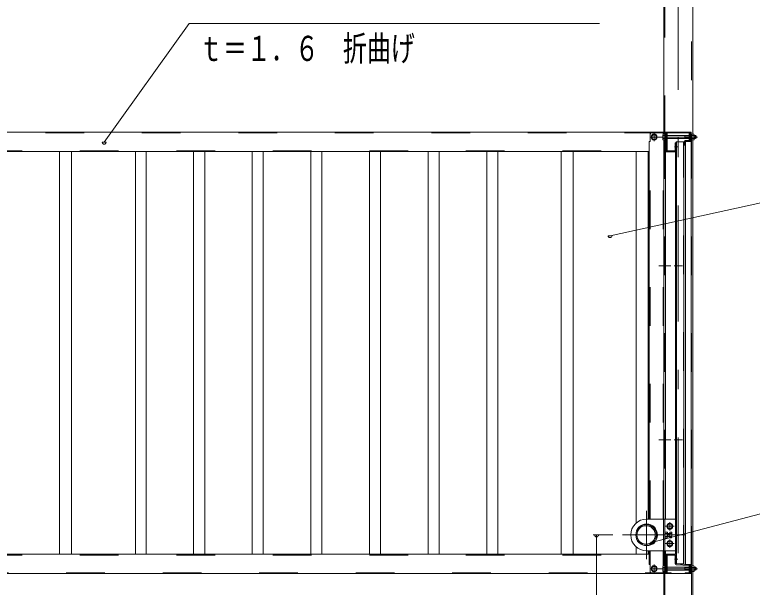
# Model space of a CAD drawing. Units: millimetres, scale not verified. Extents: x -21353 to 21363, y -10500 to 10500.
# Drawn here: x 12652 to 16473, y 1149 to 4113 of the extents above; entities that cross this region are included whole.
import ezdxf
from ezdxf.enums import TextEntityAlignment as Align

# ---------------------------------------------------------------- set-up
doc = ezdxf.new("R2010")
doc.units = ezdxf.units.MM
doc.header["$LTSCALE"] = 50
doc.linetypes.add('USER2', pattern=[10, 4, -6])
doc.linetypes.add('USER3', pattern=[24, 12, -5, 2, -5])
for name, color, linetype, lineweight in [('0-6_2-0BOLD', 7, 'Continuous', 18), ('0-7_2-1HIDDEN', 3, 'USER2', 18), ('0-8_2-2CENTER', 3, 'USER3', 18), ('0-9_2-4THIN', 4, 'Continuous', 18), ('0-A_2-5DIM', 3, 'Continuous', 18)]:
    doc.layers.add(name, color=color, linetype=linetype, lineweight=lineweight)
doc.styles.add('ＭＳ ゴシック', font='')
doc.styles.get('ＭＳ ゴシック').set_extended_font_data('MS Gothic')

msp = doc.modelspace()

# ---------------------------------------------------------------- linework, layer by layer
at = {"layer": '0-6_2-0BOLD'}
for p, q in [((16014.39, 3494.3), (16014.39, 5272.15)), ((16164.39, 5262.15), (16164.39, 3494.3)), ((16014.39, 3504.91), (12414.38, 3504.91)), ((15951.89, 3472.83), (15951.89, 3487.03)), ((15951.99, 3487.21), (15964.28, 3494.3)), ((15964.49, 3494.3), (15976.78, 3487.21)), ((15976.89, 3487.03), (15976.89, 3472.83)), ((16010.36, 3487.15), (16019.14, 3487.15)), ((16019.14, 3495.56), (16023.13, 3495.56)), ((16027.14, 3403.68), (16027.14, 3504.93)), ((16028.14, 3499.93), (16028.14, 3409.93)), ((16032.14, 3499.93), (16032.14, 3409.93)), ((16146.64, 3487.43), (16032.14, 3487.43)), ((16145.64, 3500.93), (16033.13, 3500.93)), ((16124.14, 3472.43), (16124.14, 3487.43)), ((16146.64, 3499.93), (16146.64, 3463.68)), ((16150.64, 3463.68), (16150.64, 3499.93)), ((16151.64, 3457.43), (16151.64, 3504.93)), ((16159.38, 3495.18), (16155.64, 3495.18)), ((16155.64, 3479.93), (16159.38, 3483.68)), ((16155.64, 3476.18), (16159.38, 3479.93)), ((16159.38, 3487.15), (16170.66, 3487.15)), ((16179.13, 3487.43), (16179.13, 3472.43)), ((15964.28, 3465.55), (15951.99, 3472.65)), ((15976.78, 3472.65), (15964.49, 3465.55)), ((16019.14, 3472.71), (16010.36, 3472.71)), ((16014.39, 3465.55), (16014.39, 1502.43)), ((16146.64, 3472.43), (16032.14, 3472.43)), ((16079.38, 3454.93), (16079.38, 1269.93)), ((16121.64, 3457.68), (16121.64, 3438.68)), ((16145.64, 3462.68), (16126.63, 3462.68)), ((16126.63, 3458.68), (16145.64, 3458.68)), ((16126.88, 3457.43), (16155.64, 3457.43)), ((16170.66, 3472.71), (16159.38, 3472.71)), ((16164.39, 1259.3), (16164.39, 3465.55)), ((12489.38, 3404.93), (15939.38, 3404.93)), ((12883.76, 3404.93), (12883.76, 1319.93)), ((12946.26, 1319.93), (12946.26, 3404.93)), ((13276.89, 3404.93), (13276.89, 1319.93)), ((13331.89, 1319.93), (13331.89, 3404.93)), ((13578.14, 3404.93), (13578.14, 1319.93)), ((13635.63, 1319.93), (13635.63, 3404.93)), ((13881.88, 3404.93), (13881.88, 1319.93)), ((13939.38, 1319.93), (13939.38, 3404.93)), ((14185.64, 3404.93), (14185.64, 1319.93)), ((14243.13, 1319.93), (14243.13, 3404.93)), ((14489.38, 3404.93), (14489.38, 1319.93)), ((14546.89, 1319.93), (14546.89, 3404.93)), ((14793.13, 3404.93), (14793.13, 1319.93)), ((14850.63, 1319.93), (14850.63, 3404.93)), ((15096.88, 3404.93), (15096.88, 1319.93)), ((15154.38, 1319.93), (15154.38, 3404.93)), ((15482.51, 3404.93), (15482.51, 1319.93)), ((15545.01, 1319.93), (15545.01, 3404.93)), ((15870.63, 3404.93), (15870.63, 1481.42)), ((15933.13, 3404.93), (15933.13, 1502.43)), ((16033.13, 3408.93), (16073.14, 3408.93)), ((16033.13, 3404.93), (16073.14, 3404.93)), ((15925.64, 1502.43), (16075.64, 1502.43)), ((16020.64, 1337.43), (16020.64, 1502.43)), ((15978.64, 1412.43), (15978.64, 1427.43)), ((16020.64, 1434.37), (16031.88, 1434.37)), ((16031.88, 1427.15), (16020.64, 1427.15)), ((16054.38, 1427.15), (16033.14, 1427.43)), ((16020.64, 1412.71), (16031.88, 1412.71)), ((16033.14, 1412.43), (16054.38, 1412.71)), ((15870.63, 1319.93), (15870.63, 1358.44)), ((16075.64, 1337.43), (15925.64, 1337.43)), ((15933.13, 1337.43), (15933.13, 1319.93)), ((16014.39, 1337.43), (16014.39, 1259.3)), ((15939.38, 1319.93), (12489.38, 1319.93)), ((16027.14, 1219.93), (16027.14, 1321.18)), ((16028.14, 1224.93), (16028.14, 1314.93)), ((16032.14, 1314.93), (16032.14, 1224.93)), ((16033.13, 1319.93), (16073.14, 1319.93)), ((16073.14, 1315.93), (16033.13, 1315.93)), ((16074.14, 1270.86), (16074.14, 1314.93)), ((16145.71, 1261.3), (16078.75, 1265.87)), ((16079.06, 1269.86), (16146.02, 1265.28)), ((16151.64, 1267.43), (16151.64, 1219.93)), ((15951.89, 1252.03), (15951.89, 1237.83)), ((15964.28, 1259.3), (15951.99, 1252.21)), ((15951.99, 1237.65), (15964.28, 1230.56)), ((15976.78, 1252.21), (15964.49, 1259.3)), ((15964.49, 1230.56), (15976.78, 1237.65)), ((15976.89, 1237.83), (15976.89, 1252.03)), ((16010.36, 1252.15), (16019.14, 1252.15)), ((16019.14, 1237.71), (16010.36, 1237.71)), ((16019.14, 1260.55), (16023.13, 1260.55)), ((16023.13, 1252.43), (16155.64, 1252.43)), ((16155.64, 1237.43), (16023.13, 1237.43)), ((16124.14, 1252.43), (16124.14, 1237.43)), ((16146.64, 1224.93), (16146.64, 1260.3)), ((16150.64, 1224.93), (16150.64, 1260.3)), ((16155.64, 1260.18), (16159.38, 1260.18)), ((16155.64, 1244.93), (16159.38, 1248.68)), ((16155.64, 1241.18), (16159.38, 1244.93)), ((16159.38, 1252.15), (16170.66, 1252.15)), ((16170.66, 1237.71), (16159.38, 1237.71)), ((16164.39, 352.43), (16164.39, 1230.55)), ((12414.38, 1219.93), (16014.39, 1219.93))]:
    msp.add_line(p, q, dxfattribs=at)
for points in [[(15939.38, 1502.43), (15939.38, 3457.43), (15943.38, 3457.43), (15943.38, 3492.43)], [(16009.14, 3467.68), (16009.14, 3492.18), (16010.36, 3494.3), (16019.14, 3494.3)], [(16019.14, 3495.56), (16019.14, 3464.31), (16023.13, 3464.31)], [(16023.13, 1502.43), (16023.13, 3504.93), (16155.64, 3504.93), (16155.64, 1219.93)], [(16159.38, 3495.18), (16159.38, 3464.68), (16155.64, 3464.68)], [(16159.38, 3465.55), (16170.66, 3465.55), (16171.89, 3467.68), (16171.89, 3492.18), (16170.66, 3494.3), (16159.38, 3494.3)], [(16171.89, 3487.43), (16179.13, 3487.43), (16181.63, 3484.93), (16181.63, 3474.93), (16179.13, 3472.43), (16171.89, 3472.43)], [(16019.14, 3465.55), (16010.36, 3465.55), (16009.14, 3467.68)], [(16074.14, 3409.93), (16074.14, 3449.93), (16078.13, 3449.93)], [(16121.64, 3438.68), (16125.64, 3438.68), (16125.64, 3457.68)], [(16155.64, 1267.43), (16126.88, 1267.43), (16126.88, 3457.43)], [(16023.13, 1321.18), (16075.64, 1321.18), (16075.64, 3403.68), (16023.13, 3403.68)], [(15981.39, 1427.43), (15976.14, 1424.93), (15976.14, 1414.93), (15981.39, 1412.43)], [(16031.88, 1434.37), (16033.14, 1432.18), (16033.14, 1407.68), (16031.88, 1405.5), (16020.64, 1405.5)], [(15939.38, 1337.43), (15939.38, 1267.43), (15943.38, 1267.43), (15943.38, 1232.43)], [(16155.64, 1219.93), (16023.13, 1219.93), (16023.13, 1337.43)], [(16009.14, 1232.68), (16009.14, 1257.18), (16010.36, 1259.3), (16019.14, 1259.3)], [(16019.14, 1230.55), (16010.36, 1230.55), (16009.14, 1232.68)], [(16014.39, 1230.55), (16014.39, 352.43), (16164.39, 352.43)], [(16019.14, 1260.55), (16019.14, 1229.3), (16023.13, 1229.3)], [(16033.13, 1223.93), (16053.13, 1223.93), (16053.13, 1219.93)], [(16125.64, 1219.93), (16125.64, 1223.93), (16145.64, 1223.93)], [(16159.38, 1260.18), (16159.38, 1229.68), (16155.64, 1229.68)], [(16159.38, 1230.55), (16170.66, 1230.55), (16171.89, 1232.68), (16171.89, 1257.18), (16170.66, 1259.3), (16159.38, 1259.3)], [(16171.89, 1252.43), (16179.13, 1252.43), (16179.13, 1237.43), (16171.89, 1237.43)], [(16179.13, 1237.43), (16181.63, 1239.93), (16181.63, 1249.93), (16179.13, 1252.43)]]:
    msp.add_lwpolyline(points, dxfattribs=at)
for points in [[(16078.13, 3454.93), (16118.13, 3454.93), (16118.13, 1269.93), (16078.13, 1269.93)], [(16033.14, 1472.15), (16033.14, 1457.71), (16045.64, 1450.5), (16058.14, 1457.71), (16058.14, 1472.15), (16045.64, 1479.37)], [(16055.64, 1407.68), (16054.38, 1405.5), (16045.64, 1405.5), (16045.64, 1434.37), (16054.38, 1434.37), (16055.64, 1432.18)], [(16033.14, 1382.15), (16033.14, 1367.71), (16045.64, 1360.5), (16058.14, 1367.71), (16058.14, 1382.15), (16045.64, 1389.36)]]:
    msp.add_lwpolyline(points, close=True, dxfattribs=at)
for centre, radius in [((15964.38, 3479.93), 15.62), ((15964.38, 3479.93), 12.25), ((15925.64, 1419.93), 56.25), ((15922.76, 1419.93), 53.38), ((15922.76, 1419.93), 47.62), ((16045.64, 1464.93), 15.62), ((16045.64, 1464.93), 12.25), ((16045.64, 1374.93), 15.62), ((16045.64, 1374.93), 12.25), ((15964.38, 1244.93), 15.62), ((15964.38, 1244.93), 12.25)]:
    msp.add_circle(centre, radius, dxfattribs=at)
for centre, radius, start, end in [((15955.89, 3492.43), 12.5, 90, 180), ((15964.38, 3479.93), 14.38, 149.59184, 150.40814), ((15964.38, 3479.93), 14.38, 89.59184, 90.40814), ((15964.38, 3479.93), 14.38, 29.59184, 30.40814), ((16030.97, 3479.93), 21.84, 160.7039, 199.29608), ((16014.97, 3490.73), 5.83, 180, 217.84248), ((16033.13, 3499.93), 5, 90, 180), ((16033.13, 3499.93), 1, 90, 180), ((16145.64, 3499.93), 5, 0, 90), ((16145.64, 3499.93), 1, 0, 90), ((16150.04, 3479.93), 21.84, 340.70392, 19.29608), ((16166.05, 3490.73), 5.83, 322.1575, 0), ((15964.38, 3479.93), 14.38, 209.59184, 210.40814), ((15964.38, 3479.93), 14.38, 269.59184, 270.40814), ((15964.38, 3479.93), 14.38, 329.59184, 330.40814), ((16014.97, 3469.13), 5.83, 142.1575, 180), ((16126.63, 3457.68), 5, 90, 180), ((16126.63, 3457.68), 1, 90, 180), ((16145.64, 3463.68), 1, 270, 0), ((16145.64, 3463.68), 5, 270, 0), ((16166.05, 3469.13), 5.83, 0, 37.84248), ((16033.13, 3409.93), 5, 180, 270), ((16033.13, 3409.93), 1, 180, 270), ((16073.14, 3409.93), 1, 270, 0), ((16073.14, 3409.93), 5, 270, 0), ((15925.64, 1419.93), 82.5, 90, 270), ((16011.86, 1419.93), 21.27, 340.17088, 19.83131), ((16027.35, 1430.76), 5.79, 321.46855, 0), ((16049.85, 1430.76), 5.79, 321.45375, 0), ((16034.37, 1419.93), 21.27, 340.16867, 19.8291), ((16027.35, 1409.1), 5.79, 0, 38.54622), ((16049.85, 1409.1), 5.79, 0, 38.53142), ((16033.13, 1314.93), 5, 90, 180), ((16033.13, 1314.93), 1, 90, 180), ((16073.14, 1314.93), 5, 0, 90), ((16073.14, 1314.93), 1, 0, 90), ((16079.13, 1270.86), 5, 180, 265.60129), ((16079.13, 1270.86), 1, 180, 265.60129), ((16145.64, 1260.3), 5, 0, 85.60129), ((15955.89, 1232.43), 12.5, 180, 270), ((15964.38, 1244.93), 14.38, 149.59184, 150.40814), ((15964.38, 1244.93), 14.38, 209.59184, 210.40814), ((15964.38, 1244.93), 14.38, 89.59184, 90.40814), ((15964.38, 1244.93), 14.38, 269.59184, 270.40814), ((15964.38, 1244.93), 14.38, 29.59184, 30.40814), ((15964.38, 1244.93), 14.38, 329.59184, 330.40814), ((16030.97, 1244.93), 21.84, 160.7039, 199.29608), ((16014.97, 1255.73), 5.83, 180, 217.84248), ((16014.97, 1234.13), 5.83, 142.1575, 180), ((16033.13, 1224.93), 5, 180, 270), ((16033.13, 1224.93), 1, 180, 270), ((16145.64, 1224.93), 1, 270, 0), ((16145.64, 1224.93), 5, 270, 0), ((16150.04, 1244.93), 21.84, 340.70392, 19.29608), ((16166.05, 1255.73), 5.83, 322.1575, 0), ((16166.05, 1234.13), 5.83, 0, 37.84248)]:
    msp.add_arc(centre, radius, start, end, dxfattribs=at)
at = {"layer": '0-7_2-1HIDDEN'}
for p, q in [((16020.13, 3495.56), (16020.13, 5474.93)), ((16158.64, 5474.93), (16158.64, 3495.18)), ((16010.39, 3500.91), (12418.38, 3500.91)), ((16010.39, 3494.3), (16010.39, 3504.91)), ((15943.38, 1502.43), (15943.38, 3457.43)), ((16010.39, 1502.43), (16010.39, 3465.55)), ((16020.13, 3464.31), (16020.13, 1502.43)), ((16116.88, 1269.93), (16116.88, 3454.93)), ((16158.64, 3464.68), (16158.64, 1260.18)), ((12489.38, 3408.93), (15939.38, 3408.93)), ((16012.64, 1502.43), (16012.64, 1337.43)), ((15943.38, 1337.43), (15943.38, 1267.43)), ((16010.39, 1337.43), (16010.39, 1259.3)), ((16020.13, 1260.55), (16020.13, 1337.43)), ((12489.38, 1315.93), (15939.38, 1315.93)), ((12418.38, 1223.93), (16010.39, 1223.93)), ((16010.39, 1219.93), (16010.39, 1230.55)), ((16020.13, 1229.3), (16020.13, 352.43)), ((16158.64, 1229.68), (16158.64, 352.43))]:
    msp.add_line(p, q, dxfattribs=at)
at = {"layer": '0-8_2-2CENTER'}
for p, q in [((16089.39, 5525.18), (16089.39, 93.79)), ((15942.51, 3479.93), (15986.26, 3479.93)), ((15964.38, 3458.05), (15964.38, 3501.81)), ((15988.89, 3479.93), (16189.14, 3479.93)), ((16086.88, 3429.93), (16070.64, 3429.93)), ((15988.89, 2812.43), (16051.39, 2812.43)), ((16067.51, 2812.43), (16111.26, 2812.43)), ((16051.39, 1912.43), (15988.89, 1912.43)), ((16067.51, 1912.43), (16111.26, 1912.43)), ((15925.64, 1294.93), (15925.64, 1544.93)), ((16067.51, 1464.93), (16023.76, 1464.93)), ((16045.64, 1443.06), (16045.64, 1486.81)), ((15800.64, 1419.93), (16125.64, 1419.93)), ((16045.64, 1353.05), (16045.64, 1396.8)), ((16023.76, 1374.93), (16067.51, 1374.93)), ((15964.38, 1266.8), (15964.38, 1223.06)), ((16086.88, 1294.93), (16070.64, 1294.93)), ((15942.51, 1244.93), (15986.26, 1244.93)), ((15988.89, 1244.93), (16189.14, 1244.93))]:
    msp.add_line(p, q, dxfattribs=at)
at = {"layer": '0-9_2-4THIN'}
for p, q in [((16180.49, 3486.07), (16171.89, 3486.07)), ((16171.89, 3473.78), (16180.49, 3473.78)), ((15976.64, 1425.43), (15981.62, 1425.43)), ((15981.62, 1414.43), (15976.64, 1414.43)), ((16045.64, 1425.43), (16033.14, 1425.43)), ((16033.14, 1414.43), (16045.64, 1414.43)), ((16180.49, 1251.08), (16171.89, 1251.08)), ((16171.89, 1238.78), (16180.49, 1238.78))]:
    msp.add_line(p, q, dxfattribs=at)
for points in [[(16119.76, 3487.43), (16124.14, 3486.07), (16146.64, 3486.07)], [(16146.64, 3473.78), (16124.14, 3473.78), (16119.76, 3472.43)], [(16119.76, 1252.43), (16124.14, 1251.08), (16155.64, 1251.08)], [(16155.64, 1238.78), (16124.14, 1238.78), (16119.76, 1237.43)]]:
    msp.add_lwpolyline(points, dxfattribs=at)
msp.add_arc((16145.64, 1260.3), 1, 0, 85.60129, dxfattribs=at)
at = {"layer": '0-A_2-5DIM'}
for p, q in [((13124.75, 3452.85), (13104.75, 3452.85)), ((15746.06, 2969.04), (15726.06, 2969.04)), ((15648.4, 1419.93), (15750.64, 1419.93)), ((15676.43, 1419.93), (15656.43, 1419.93)), ((15666.43, 594.93), (15666.43, 1419.93)), ((15967.27, 1382.71), (15947.27, 1382.71))]:
    msp.add_line(p, q, dxfattribs=at)
for points in [[(15680.69, 4067.09), (13555.69, 4067.08), (13114.75, 3452.85)], [(15736.06, 2969.04), (18189.39, 3505.93), (20164.38, 3505.93)], [(19539.38, 1969.31), (18189.39, 1969.31), (15957.27, 1382.71)]]:
    msp.add_lwpolyline(points, dxfattribs=at)
for centre in [(13114.75, 3452.85), (15736.06, 2969.04), (15666.43, 1419.93), (15957.27, 1382.71)]:
    msp.add_arc(centre, 10, 180, 0, dxfattribs=at)

# ---------------------------------------------------------------- texts
at = {"layer": '0-A_2-5DIM', "color": 7, "style": 'ＭＳ ゴシック', "width": 0.7}
msp.add_text('ｔ＝１．６\u3000折曲げ', height=130.2, dxfattribs=at).set_placement((13605.69, 3834.85), align=Align.BOTTOM_LEFT)

doc.saveas('drawing.dxf')
